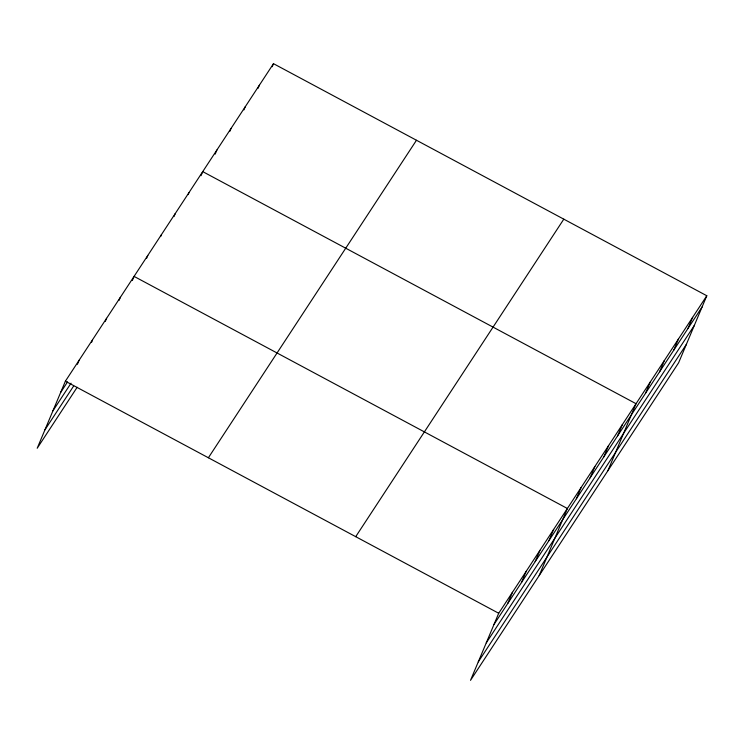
<?xml version="1.0" encoding="UTF-8"?>
<svg xmlns="http://www.w3.org/2000/svg" width="744" height="744" viewBox="0 0 744 744"><rect width="100%" height="100%" fill="white"/><g stroke="black" fill="none" stroke-linecap="round" stroke-linejoin="round"><path stroke-width="1.12" d="M706.8 295.749L498.703 613.261L470.515 680.332L678.602 362.821L706.8 295.749L273.485 63.668L65.398 381.179L37.2 448.251L77.153 387.289M77.413 364.3L79.124 360.226M91.577 342.324L92.433 340.287M105.313 321.371L106.597 318.311M119.049 300.409L120.333 297.358M132.348 280.479L134.069 276.396L567.374 508.487L539.186 575.549M146.512 258.503L147.796 255.443M160.676 236.527L161.532 234.49M173.984 216.588L175.268 213.537M188.148 194.612L189.004 192.575M201.02 175.696L202.74 171.622L636.046 403.704L607.857 470.775M215.174 154.11L216.885 150.028M229.747 131.502L231.04 128.442M243.902 109.907L245.185 106.848M258.047 88.313L259.34 85.262M272.202 66.728L273.485 63.668M507.724 603.514L512.439 592.308M521.46 582.561L526.175 571.346M535.196 561.608L539.911 550.393M548.933 540.646L553.648 529.44M576.395 498.74L581.111 487.525M590.131 477.778L594.847 466.572M603.868 456.825L608.583 445.619M617.604 435.872L622.309 424.657M645.485 393.325L650.2 382.118M659.64 371.73L664.346 360.524M673.785 350.145L678.5 338.929M687.94 328.55L692.645 317.344M60.683 392.386L67.546 381.914M52.936 410.818L71.033 383.197M44.947 429.818L73.665 385.997M208.385 457.765L416.482 140.253M355.716 536.675L563.803 219.164M493.997 624.467L702.085 306.965M486.241 642.909L694.338 325.398M478.262 661.9L686.359 344.388M65.398 381.179L498.703 613.261"/></g></svg>
